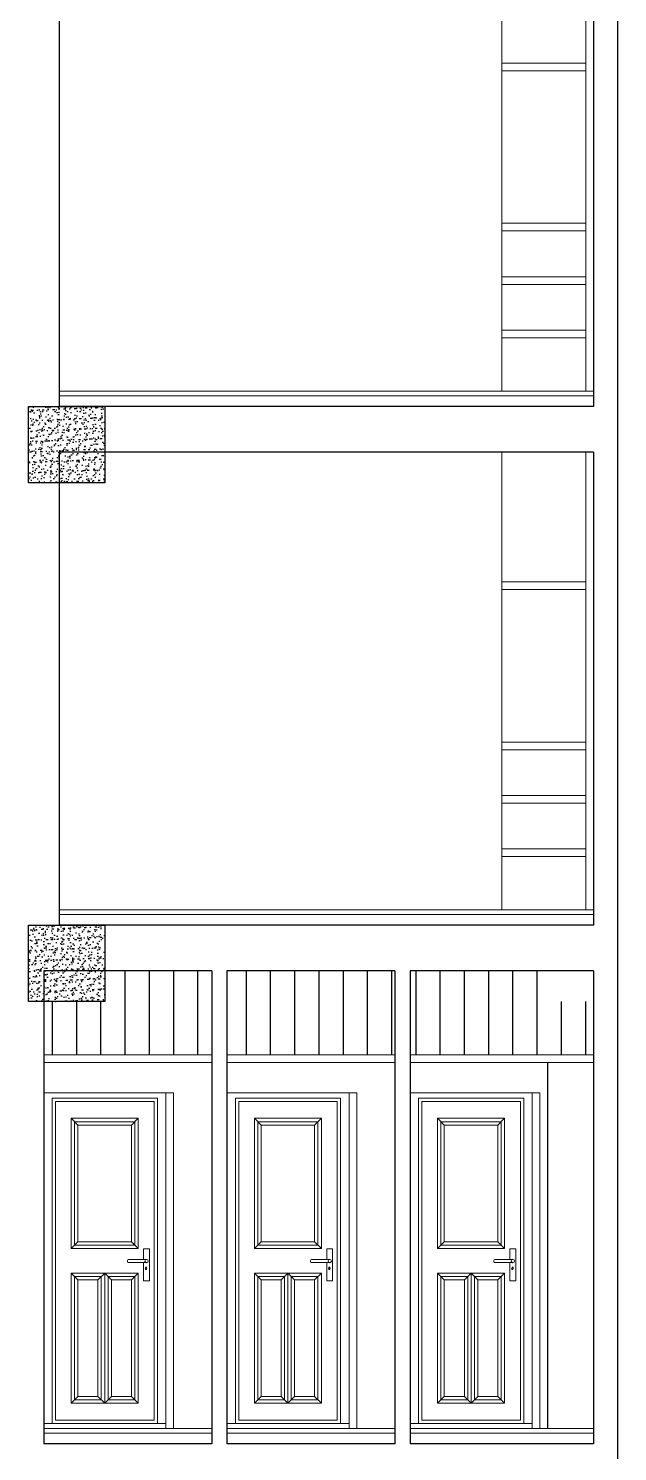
# Model space of a CAD drawing. Header units: metres. Extents: x -1655 to 449, y 40 to 361.
# Drawn here: x 243.15 to 247.01, y 47 to 56.33 of the extents above; entities that cross this region are included whole.
import ezdxf

# ---------------------------------------------------------------- set-up
doc = ezdxf.new("R2010")
doc.units = ezdxf.units.M
doc.header["$MEASUREMENT"] = 0
doc.layers.add('A-WALL', color=7, linetype='Continuous')
doc.layers.add('Layer5', color=31, linetype='Continuous', lineweight=9)

# ---------------------------------------------------------------- blocks, each defined once
blk = doc.blocks.new('500')
at = {"layer": 'A-WALL', "ltscale": 0.1}
h = blk.add_hatch(dxfattribs=at)
h.set_pattern_fill('AR-SAND', color=251, scale=0.001, angle=45)
h.set_pattern_definition([(82.5, (2066.168173, -109.763723), (-0.03573813487, 0.0334753489), [0, -0.038608, 0, -0.04318, 0, -0.041275]), (52.5, (2066.168173, -109.76372), (-0.0189010928, 0.0824732851), [0, -0.020828, 0, -0.034798, 0, -0.013335]), (12.5, (2066.14608, -109.785815), (0.0558299826, 0.0560332312), [0, -0.0127, 0, -0.04572, 0, -0.05969]), (2.5, (2066.14608, -109.785815), (0.0382281109, 0.0697550782), [0, -0.00635, 0, -0.029972, 0, -0.03429])])
h.paths.add_polyline_path([(6632.6902, 1779.9429), (6632.1902, 1779.9429), (6632.1902, 1779.4429), (6632.6902, 1779.4429)])
at = {"ltscale": 0.1}
blk.add_lwpolyline([(6632.1902, 1779.9429), (6632.6902, 1779.9429), (6632.6902, 1779.4429), (6632.1902, 1779.4429), (6632.1902, 1779.9429)], dxfattribs=at)

msp = doc.modelspace()

# ---------------------------------------------------------------- hatches: boundary and pattern name
at = {"ltscale": 0.1}
h = msp.add_hatch(dxfattribs=at)
h.set_pattern_fill('ANSI31', color=252, scale=0.05, angle=45)
h.set_pattern_definition([(90, (-4192.32436, -1909.48965), (-0.15875, 3e-17), [])])
h.paths.add_polyline_path([(244.452, 50.1505), (244.452, 49.6005), (246.852, 49.6005), (246.852, 49.9505), (246.552, 49.9505), (246.552, 50.1505)])
h.paths.add_polyline_path([(244.352, 49.6005), (244.352, 50.1505), (243.6521, 50.1505), (243.6521, 49.9505), (243.252, 49.9505), (243.252, 49.6005)])

# ---------------------------------------------------------------- linework, layer by layer
for p, q in [((247.0104, 63.9505), (247.0104, 45.6505)), ((243.352, 56.9505), (243.352, 53.8505)), ((246.852, 56.9505), (246.852, 53.8505)), ((246.852, 53.8505), (243.352, 53.8505)), ((246.852, 53.5505), (243.352, 53.5505)), ((243.352, 53.5505), (243.352, 50.4505)), ((246.852, 53.5505), (246.852, 50.4505)), ((246.852, 50.4505), (243.352, 50.4505)), ((244.352, 50.1505), (243.252, 50.1505)), ((243.252, 50.1505), (243.252, 47.0505)), ((244.352, 50.1505), (244.352, 47.0505)), ((245.552, 50.1505), (244.452, 50.1505)), ((244.452, 50.1505), (244.452, 47.0505)), ((245.552, 50.1505), (245.552, 47.0505)), ((246.852, 50.1505), (245.652, 50.1505)), ((245.652, 50.1505), (245.652, 47.0505)), ((246.852, 50.1505), (246.852, 47.1505)), ((246.8523, 47.2905), (246.8523, 47.0505)), ((244.352, 47.0505), (243.252, 47.0505)), ((245.552, 47.0505), (244.452, 47.0505)), ((246.8523, 47.0505), (245.652, 47.0505))]:
    msp.add_line(p, q, dxfattribs=at)
at = {"layer": 'A-WALL', "color": 251, "ltscale": 0.1}
msp.add_line((246.5519, 49.5505), (246.5519, 47.1505), dxfattribs=at)
at = {"layer": 'Layer5'}
for p, q in [((246.252, 56.9505), (246.252, 53.9505)), ((246.802, 56.9505), (246.802, 53.9505)), ((246.802, 56.1005), (246.252, 56.1005)), ((246.802, 56.0505), (246.252, 56.0505)), ((246.802, 55.0505), (246.252, 55.0505)), ((246.802, 55.0005), (246.252, 55.0005)), ((246.802, 54.7005), (246.252, 54.7005)), ((246.802, 54.6505), (246.252, 54.6505)), ((246.802, 54.3505), (246.252, 54.3505)), ((246.802, 54.3005), (246.252, 54.3005)), ((246.852, 53.9505), (243.352, 53.9505)), ((246.852, 53.9205), (243.352, 53.9205)), ((246.252, 53.5505), (246.252, 50.5505)), ((246.802, 53.5505), (246.802, 50.5505)), ((246.802, 52.7005), (246.252, 52.7005)), ((246.802, 52.6505), (246.252, 52.6505)), ((246.802, 51.6505), (246.252, 51.6505)), ((246.802, 51.6005), (246.252, 51.6005)), ((246.802, 51.3005), (246.252, 51.3005)), ((246.802, 51.2505), (246.252, 51.2505)), ((246.802, 50.9505), (246.252, 50.9505)), ((246.802, 50.9005), (246.252, 50.9005)), ((246.852, 50.5505), (243.352, 50.5505)), ((246.852, 50.5205), (243.352, 50.5205)), ((244.352, 49.6005), (243.252, 49.6005)), ((244.352, 49.5505), (243.252, 49.5505)), ((245.552, 49.6005), (244.452, 49.6005)), ((245.552, 49.5505), (244.452, 49.5505)), ((246.852, 49.6005), (245.652, 49.6005)), ((246.852, 49.5505), (245.652, 49.5505)), ((244.102, 49.3505), (243.252, 49.3505)), ((244.052, 49.3505), (243.252, 49.3505)), ((244.052, 49.3505), (244.052, 47.1505)), ((244.102, 49.3505), (244.102, 47.1505)), ((245.302, 49.3505), (244.452, 49.3505)), ((245.252, 49.3505), (244.452, 49.3505)), ((245.252, 49.3505), (245.252, 47.1505)), ((245.302, 49.3505), (245.302, 47.1505)), ((246.502, 49.3505), (245.652, 49.3505)), ((246.452, 49.3505), (245.652, 49.3505)), ((246.452, 49.3505), (246.452, 47.1505)), ((246.502, 49.3505), (246.502, 47.1505)), ((243.3074, 49.3175), (243.9967, 49.3175)), ((243.3074, 49.3175), (243.3074, 47.1835)), ((243.9747, 49.2955), (243.3294, 49.2955)), ((243.3294, 47.2055), (243.3294, 49.2955)), ((243.9747, 47.2055), (243.9747, 49.2955)), ((243.9967, 49.3175), (243.9967, 47.1835)), ((244.5074, 49.3175), (245.1967, 49.3175)), ((244.5074, 49.3175), (244.5074, 47.1835)), ((245.1747, 49.2955), (244.5294, 49.2955)), ((244.5294, 47.2055), (244.5294, 49.2955)), ((245.1747, 47.2055), (245.1747, 49.2955)), ((245.1967, 49.3175), (245.1967, 47.1835)), ((245.7074, 49.3175), (246.3967, 49.3175)), ((245.7074, 49.3175), (245.7074, 47.1835)), ((246.3747, 49.2955), (245.7294, 49.2955)), ((245.7294, 47.2055), (245.7294, 49.2955)), ((246.3747, 47.2055), (246.3747, 49.2955)), ((246.3967, 49.3175), (246.3967, 47.1835)), ((243.4319, 49.1845), (243.8704, 49.1845)), ((243.4319, 49.1845), (243.4319, 48.3305)), ((243.4319, 49.1845), (243.4759, 49.1405)), ((243.4539, 48.3525), (243.4539, 49.1625)), ((243.4539, 49.1625), (243.8484, 49.1625)), ((243.8704, 49.1845), (243.8264, 49.1405)), ((243.8484, 49.1625), (243.8484, 48.3525)), ((243.8704, 49.1845), (243.8704, 48.3305)), ((244.6319, 49.1845), (245.0704, 49.1845)), ((244.6319, 49.1845), (244.6319, 48.3305)), ((244.6319, 49.1845), (244.6759, 49.1405)), ((244.6539, 48.3525), (244.6539, 49.1625)), ((244.6539, 49.1625), (245.0484, 49.1625)), ((245.0704, 49.1845), (245.0264, 49.1405)), ((245.0484, 49.1625), (245.0484, 48.3525)), ((245.0704, 49.1845), (245.0704, 48.3305)), ((245.8319, 49.1845), (246.2704, 49.1845)), ((245.8319, 49.1845), (245.8319, 48.3305)), ((245.8319, 49.1845), (245.8759, 49.1405)), ((245.8539, 48.3525), (245.8539, 49.1625)), ((245.8539, 49.1625), (246.2484, 49.1625)), ((246.2704, 49.1845), (246.2264, 49.1405)), ((246.2484, 49.1625), (246.2484, 48.3525)), ((246.2704, 49.1845), (246.2704, 48.3305)), ((243.4759, 48.3745), (243.4759, 49.1405)), ((243.4759, 49.1405), (243.8264, 49.1405)), ((243.8264, 49.1405), (243.8264, 48.3745)), ((244.6759, 48.3745), (244.6759, 49.1405)), ((244.6759, 49.1405), (245.0264, 49.1405)), ((245.0264, 49.1405), (245.0264, 48.3745)), ((245.8759, 48.3745), (245.8759, 49.1405)), ((245.8759, 49.1405), (246.2264, 49.1405)), ((246.2264, 49.1405), (246.2264, 48.3745)), ((243.4759, 48.3745), (243.4319, 48.3305)), ((243.8704, 48.3305), (243.4319, 48.3305)), ((243.8484, 48.3525), (243.4539, 48.3525)), ((243.8264, 48.3745), (243.4759, 48.3745)), ((243.8264, 48.3745), (243.8704, 48.3305)), ((243.9055, 48.3293), (243.944, 48.3293)), ((243.9055, 48.3293), (243.9055, 48.26)), ((243.944, 48.3293), (243.944, 48.1203)), ((244.6759, 48.3745), (244.6319, 48.3305)), ((245.0704, 48.3305), (244.6319, 48.3305)), ((245.0484, 48.3525), (244.6539, 48.3525)), ((245.0264, 48.3745), (244.6759, 48.3745)), ((245.0264, 48.3745), (245.0704, 48.3305)), ((245.1055, 48.3293), (245.144, 48.3293)), ((245.1055, 48.3293), (245.1055, 48.26)), ((245.144, 48.3293), (245.144, 48.1203)), ((245.8759, 48.3745), (245.8319, 48.3305)), ((246.2704, 48.3305), (245.8319, 48.3305)), ((246.2484, 48.3525), (245.8539, 48.3525)), ((246.2264, 48.3745), (245.8759, 48.3745)), ((246.2264, 48.3745), (246.2704, 48.3305)), ((246.3055, 48.3293), (246.344, 48.3293)), ((246.3055, 48.3293), (246.3055, 48.26)), ((246.344, 48.3293), (246.344, 48.1203)), ((243.8003, 48.2451), (243.8003, 48.2534)), ((243.8069, 48.26), (243.9254, 48.26)), ((243.9254, 48.2385), (243.8069, 48.2385)), ((243.9055, 48.2385), (243.9055, 48.1203)), ((245.0003, 48.2451), (245.0003, 48.2534)), ((245.0069, 48.26), (245.1254, 48.26)), ((245.1254, 48.2385), (245.0069, 48.2385)), ((245.1055, 48.2385), (245.1055, 48.1203)), ((246.2003, 48.2451), (246.2003, 48.2534)), ((246.2069, 48.26), (246.3254, 48.26)), ((246.3254, 48.2385), (246.2069, 48.2385)), ((246.3055, 48.2385), (246.3055, 48.1203)), ((243.6511, 48.1706), (243.4319, 48.1706)), ((243.4759, 48.1266), (243.4319, 48.1706)), ((243.4319, 48.1706), (243.4319, 47.3165)), ((243.8704, 48.1706), (243.4511, 48.1706)), ((243.4539, 48.1486), (243.4539, 47.3385)), ((243.6291, 48.1486), (243.4539, 48.1486)), ((243.6071, 48.1266), (243.6511, 48.1706)), ((243.6291, 47.3385), (243.6291, 48.1486)), ((243.6511, 47.3165), (243.6511, 48.1706)), ((243.6511, 48.1706), (243.6511, 47.3165)), ((243.6951, 48.1266), (243.6511, 48.1706)), ((243.6731, 48.1486), (243.6731, 47.3385)), ((243.8484, 48.1486), (243.6731, 48.1486)), ((243.8264, 48.1266), (243.8704, 48.1706)), ((243.8484, 47.3385), (243.8484, 48.1486)), ((243.8704, 47.3165), (243.8704, 48.1706)), ((244.8511, 48.1706), (244.6319, 48.1706)), ((244.6759, 48.1266), (244.6319, 48.1706)), ((244.6319, 48.1706), (244.6319, 47.3165)), ((245.0704, 48.1706), (244.6511, 48.1706)), ((244.6539, 48.1486), (244.6539, 47.3385)), ((244.8291, 48.1486), (244.6539, 48.1486)), ((244.8071, 48.1266), (244.8511, 48.1706)), ((244.8291, 47.3385), (244.8291, 48.1486)), ((244.8511, 47.3165), (244.8511, 48.1706)), ((244.8511, 48.1706), (244.8511, 47.3165)), ((244.8951, 48.1266), (244.8511, 48.1706)), ((244.8731, 48.1486), (244.8731, 47.3385)), ((245.0484, 48.1486), (244.8731, 48.1486)), ((245.0264, 48.1266), (245.0704, 48.1706)), ((245.0484, 47.3385), (245.0484, 48.1486)), ((245.0704, 47.3165), (245.0704, 48.1706)), ((246.0511, 48.1706), (245.8319, 48.1706)), ((245.8759, 48.1266), (245.8319, 48.1706)), ((245.8319, 48.1706), (245.8319, 47.3165)), ((246.2704, 48.1706), (245.8511, 48.1706)), ((245.8539, 48.1486), (245.8539, 47.3385)), ((246.0291, 48.1486), (245.8539, 48.1486)), ((246.0071, 48.1266), (246.0511, 48.1706)), ((246.0291, 47.3385), (246.0291, 48.1486)), ((246.0511, 47.3165), (246.0511, 48.1706)), ((246.0511, 48.1706), (246.0511, 47.3165)), ((246.0951, 48.1266), (246.0511, 48.1706)), ((246.0731, 48.1486), (246.0731, 47.3385)), ((246.2484, 48.1486), (246.0731, 48.1486)), ((246.2264, 48.1266), (246.2704, 48.1706)), ((246.2484, 47.3385), (246.2484, 48.1486)), ((246.2704, 47.3165), (246.2704, 48.1706)), ((243.4759, 48.1266), (243.4759, 47.3605)), ((243.6071, 48.1266), (243.4759, 48.1266)), ((243.6071, 47.3605), (243.6071, 48.1266)), ((243.6951, 48.1266), (243.6951, 47.3605)), ((243.8264, 48.1266), (243.6951, 48.1266)), ((243.8264, 47.3605), (243.8264, 48.1266)), ((243.9055, 48.1203), (243.944, 48.1203)), ((244.6759, 48.1266), (244.6759, 47.3605)), ((244.8071, 48.1266), (244.6759, 48.1266)), ((244.8071, 47.3605), (244.8071, 48.1266)), ((244.8951, 48.1266), (244.8951, 47.3605)), ((245.0264, 48.1266), (244.8951, 48.1266)), ((245.0264, 47.3605), (245.0264, 48.1266)), ((245.1055, 48.1203), (245.144, 48.1203)), ((245.8759, 48.1266), (245.8759, 47.3605)), ((246.0071, 48.1266), (245.8759, 48.1266)), ((246.0071, 47.3605), (246.0071, 48.1266)), ((246.0951, 48.1266), (246.0951, 47.3605)), ((246.2264, 48.1266), (246.0951, 48.1266)), ((246.2264, 47.3605), (246.2264, 48.1266)), ((246.3055, 48.1203), (246.344, 48.1203)), ((243.4319, 47.3165), (243.4759, 47.3605)), ((243.4319, 47.3165), (243.6511, 47.3165)), ((243.4539, 47.3385), (243.6291, 47.3385)), ((243.4759, 47.3605), (243.6071, 47.3605)), ((243.6511, 47.3165), (243.6071, 47.3605)), ((243.6511, 47.3165), (243.6951, 47.3605)), ((243.6511, 47.3165), (243.8704, 47.3165)), ((243.6731, 47.3385), (243.8484, 47.3385)), ((243.6951, 47.3605), (243.8264, 47.3605)), ((243.8704, 47.3165), (243.8264, 47.3605)), ((244.6319, 47.3165), (244.6759, 47.3605)), ((244.6319, 47.3165), (244.8511, 47.3165)), ((244.6539, 47.3385), (244.8291, 47.3385)), ((244.6759, 47.3605), (244.8071, 47.3605)), ((244.8511, 47.3165), (244.8071, 47.3605)), ((244.8511, 47.3165), (244.8951, 47.3605)), ((244.8511, 47.3165), (245.0704, 47.3165)), ((244.8731, 47.3385), (245.0484, 47.3385)), ((244.8951, 47.3605), (245.0264, 47.3605)), ((245.0704, 47.3165), (245.0264, 47.3605)), ((245.8319, 47.3165), (245.8759, 47.3605)), ((245.8319, 47.3165), (246.0511, 47.3165)), ((245.8539, 47.3385), (246.0291, 47.3385)), ((245.8759, 47.3605), (246.0071, 47.3605)), ((246.0511, 47.3165), (246.0071, 47.3605)), ((246.0511, 47.3165), (246.0951, 47.3605)), ((246.0511, 47.3165), (246.2704, 47.3165)), ((246.0731, 47.3385), (246.2484, 47.3385)), ((246.0951, 47.3605), (246.2264, 47.3605)), ((246.2704, 47.3165), (246.2264, 47.3605)), ((243.9747, 47.2055), (243.3294, 47.2055)), ((245.1747, 47.2055), (244.5294, 47.2055)), ((246.3747, 47.2055), (245.7294, 47.2055)), ((244.052, 47.1835), (243.252, 47.1835)), ((244.352, 47.1505), (243.252, 47.1505)), ((244.352, 47.1205), (243.252, 47.1205)), ((245.252, 47.1835), (244.452, 47.1835)), ((245.552, 47.1505), (244.452, 47.1505)), ((245.552, 47.1205), (244.452, 47.1205)), ((246.452, 47.1835), (245.652, 47.1835)), ((246.8523, 47.1505), (245.652, 47.1505)), ((246.8523, 47.1205), (245.652, 47.1205))]:
    msp.add_line(p, q, dxfattribs=at)
for centre in [(243.9255, 48.2492), (245.1255, 48.2492), (246.3255, 48.2492)]:
    msp.add_circle(centre, 0.0108, dxfattribs=at)
for centre, radius, start, end in [((243.8069, 48.2534), 0.0066, 90, 180), ((243.8069, 48.2451), 0.0066, 180, 270), ((245.0069, 48.2534), 0.0066, 90, 180), ((245.0069, 48.2451), 0.0066, 180, 270), ((246.2069, 48.2534), 0.0066, 90, 180), ((246.2069, 48.2451), 0.0066, 180, 270), ((243.9225, 48.1982), 0.00486, 103.06396, 75.2043), ((243.9226, 48.206), 0.00328, 290.03594, 248.23232), ((245.1225, 48.1982), 0.00486, 103.06396, 75.2043), ((245.1226, 48.206), 0.00328, 290.03594, 248.23232), ((246.3225, 48.1982), 0.00486, 103.06396, 75.2043), ((246.3226, 48.206), 0.00328, 290.03594, 248.23232)]:
    msp.add_arc(centre, radius, start, end, dxfattribs=at)

# ---------------------------------------------------------------- block references
for p in [(-6389.0382, -1726.0923), (-6389.0382, -1729.4923)]:
    msp.add_blockref('500', p)

doc.saveas('drawing.dxf')
